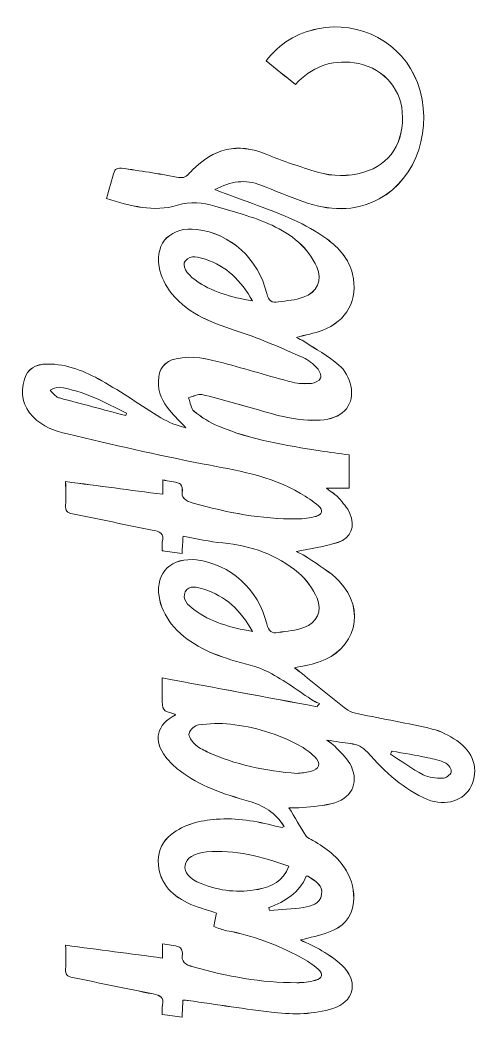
# Model space of a CAD drawing. Header units: centimetres. Extents: x -5.5 to 5.5, y -4.5 to 5.
# Drawn here: x 3.726 to 5.497, y -4.53 to -0.679 of the extents above; entities that cross this region are included whole.
import ezdxf

# ---------------------------------------------------------------- set-up
doc = ezdxf.new("R2010")
doc.units = ezdxf.units.CM
doc.header["$MEASUREMENT"] = 0
doc.layers.add('Layer 1', color=7, linetype='Continuous')

msp = doc.modelspace()

# ---------------------------------------------------------------- linework, layer by layer
at = {"layer": 'Layer 1', "lineweight": 13}
for points, knots in [([(4.3547, -4.46373), (4.35348, -4.48643), (4.35245, -4.50617), (4.35121, -4.52953), (4.35121, -4.52953), (4.32568, -4.52614), (4.30202, -4.52299), (4.27461, -4.51934), (4.27461, -4.51934), (4.27461, -4.50672), (4.27241, -4.49484), (4.27503, -4.48415), (4.27503, -4.48415), (4.28278, -4.45266), (4.26617, -4.44565), (4.23955, -4.44049), (4.23955, -4.44049), (4.13586, -4.42033), (4.0327, -4.3975), (3.92901, -4.37715), (3.92901, -4.37715), (3.90832, -4.3731), (3.90036, -4.3653), (3.90163, -4.34408), (3.90163, -4.34408), (3.9033, -4.31685), (3.90205, -4.28947), (3.90205, -4.25253), (3.90205, -4.25253), (4.02889, -4.26917), (4.15176, -4.28523), (4.27625, -4.30156), (4.27625, -4.30156), (4.27625, -4.28666), (4.27625, -4.26931), (4.27625, -4.24624), (4.27625, -4.24624), (4.29874, -4.25037), (4.32038, -4.25262), (4.34065, -4.25918), (4.34065, -4.25918), (4.34676, -4.26116), (4.35346, -4.2759), (4.35221, -4.28352), (4.35221, -4.28352), (4.34652, -4.31773), (4.3638, -4.32723), (4.39367, -4.33562), (4.39367, -4.33562), (4.52451, -4.37245), (4.6569, -4.39751), (4.79327, -4.3969), (4.79327, -4.3969), (4.81729, -4.39679), (4.84201, -4.39399), (4.86516, -4.38777), (4.86516, -4.38777), (4.89315, -4.38028), (4.89747, -4.36353), (4.87598, -4.34464), (4.87598, -4.34464), (4.85561, -4.3267), (4.83222, -4.31138), (4.80822, -4.29852), (4.80822, -4.29852), (4.71842, -4.25031), (4.62415, -4.21412), (4.52332, -4.19605), (4.52332, -4.19605), (4.50705, -4.19314), (4.49154, -4.18605), (4.47413, -4.18039), (4.47413, -4.18039), (4.47768, -4.16105), (4.48085, -4.14372), (4.48371, -4.12798), (4.48371, -4.12798), (4.44529, -4.11467), (4.40703, -4.10536), (4.37237, -4.08858), (4.37237, -4.08858), (4.30562, -4.05627), (4.25995, -4.00706), (4.25955, -3.92673), (4.25955, -3.92673), (4.25936, -3.88424), (4.27646, -3.8509), (4.30868, -3.82497), (4.30868, -3.82497), (4.35953, -3.7842), (4.42025, -3.77097), (4.48317, -3.76578), (4.48317, -3.76578), (4.56109, -3.75935), (4.637, -3.77279), (4.71211, -3.79208), (4.71211, -3.79208), (4.72029, -3.7942), (4.72849, -3.79613), (4.73677, -3.79769), (4.73677, -3.79769), (4.73841, -3.79801), (4.74045, -3.79626), (4.74558, -3.79407), (4.74558, -3.79407), (4.7128, -3.74115), (4.66425, -3.71163), (4.60726, -3.69551), (4.60726, -3.69551), (4.5122, -3.66865), (4.41919, -3.6377), (4.33985, -3.57645), (4.33985, -3.57645), (4.3208, -3.56174), (4.30276, -3.54457), (4.28818, -3.52549), (4.28818, -3.52549), (4.23839, -3.46024), (4.25299, -3.39976), (4.32591, -3.36319), (4.32591, -3.36319), (4.32514, -3.36189), (4.32464, -3.35978), (4.32361, -3.35949), (4.32361, -3.35949), (4.27461, -3.34597), (4.27458, -3.34597), (4.27458, -3.29337), (4.27458, -3.29337), (4.27458, -3.26932), (4.27458, -3.24527), (4.27458, -3.2199), (4.27458, -3.2199), (4.47614, -3.25744), (4.6741, -3.29433), (4.87206, -3.33116), (4.87206, -3.33116), (4.87497, -3.32722), (4.87793, -3.32322), (4.88084, -3.31925), (4.88084, -3.31925), (4.87346, -3.31576), (4.86555, -3.31309), (4.85872, -3.30867), (4.85872, -3.30867), (4.80117, -3.27139), (4.74622, -3.22914), (4.68563, -3.19781), (4.68563, -3.19781), (4.64054, -3.17447), (4.58818, -3.16511), (4.53908, -3.14955), (4.53908, -3.14955), (4.45126, -3.12172), (4.36763, -3.08483), (4.30945, -3.01059), (4.30945, -3.01059), (4.28635, -2.98109), (4.26751, -2.94259), (4.26222, -2.90595), (4.26222, -2.90595), (4.24854, -2.81128), (4.31183, -2.75313), (4.40742, -2.76456), (4.40742, -2.76456), (4.53733, -2.78009), (4.64568, -2.87733), (4.67785, -3.01163), (4.67785, -3.01163), (4.68462, -3.03983), (4.69656, -3.04907), (4.72243, -3.04465), (4.72243, -3.04465), (4.75553, -3.03899), (4.79016, -3.03692), (4.82115, -3.02536), (4.82115, -3.02536), (4.87153, -3.00655), (4.89346, -2.96167), (4.87195, -2.91236), (4.87195, -2.91236), (4.85607, -2.87603), (4.83091, -2.83981), (4.80072, -2.81452), (4.80072, -2.81452), (4.7169, -2.74427), (4.61763, -2.70847), (4.50806, -2.69884), (4.50806, -2.69884), (4.45782, -2.69439), (4.40826, -2.68201), (4.35497, -2.67265), (4.35497, -2.67265), (4.3537, -2.69443), (4.35248, -2.71496), (4.35111, -2.73898), (4.35111, -2.73898), (4.32531, -2.73549), (4.30171, -2.73229), (4.27459, -2.72861), (4.27459, -2.72861), (4.27459, -2.71676), (4.27242, -2.70586), (4.27499, -2.69622), (4.27499, -2.69622), (4.28436, -2.66114), (4.26451, -2.65457), (4.23602, -2.64907), (4.23602, -2.64907), (4.13334, -2.6292), (4.03121, -2.60647), (3.92857, -2.58644), (3.92857, -2.58644), (3.90735, -2.58231), (3.90047, -2.57377), (3.90164, -2.55297), (3.90164, -2.55297), (3.9032, -2.52577), (3.90204, -2.49839), (3.90204, -2.46185), (3.90204, -2.46185), (4.02915, -2.47855), (4.15199, -2.49468), (4.2764, -2.51101), (4.2764, -2.51101), (4.2764, -2.49569), (4.2764, -2.47833), (4.2764, -2.4555), (4.2764, -2.4555), (4.299, -2.45973), (4.32074, -2.46204), (4.34104, -2.46868), (4.34104, -2.46868), (4.34707, -2.47064), (4.35348, -2.48559), (4.35218, -2.49331), (4.35218, -2.49331), (4.34641, -2.52789), (4.36462, -2.53678), (4.39406, -2.54504), (4.39406, -2.54504), (4.52492, -2.58176), (4.65729, -2.60706), (4.79369, -2.60621), (4.79369, -2.60621), (4.81872, -2.60605), (4.84438, -2.60248), (4.86859, -2.59605), (4.86859, -2.59605), (4.89174, -2.58991), (4.89642, -2.57168), (4.87788, -2.55591), (4.87788, -2.55591), (4.85637, -2.53763), (4.83219, -2.52202), (4.80784, -2.50754), (4.80784, -2.50754), (4.69079, -2.43806), (4.55921, -2.41827), (4.42822, -2.39292), (4.42822, -2.39292), (4.25412, -2.35924), (4.08132, -2.31849), (3.9086, -2.27798), (3.9086, -2.27798), (3.86071, -2.26674), (3.81314, -2.2498), (3.77686, -2.21239), (3.77686, -2.21239), (3.73609, -2.17032), (3.72577, -2.12119), (3.74283, -2.06613), (3.74283, -2.06613), (3.75466, -2.02795), (3.78482, -2.008), (3.8312, -2.00784), (3.8312, -2.00784), (3.90769, -2.0076), (3.97677, -2.03612), (4.04112, -2.07245), (4.04112, -2.07245), (4.11917, -2.1165), (4.19265, -2.16865), (4.26927, -2.21533), (4.26927, -2.21533), (4.29882, -2.23337), (4.33163, -2.246), (4.36563, -2.25412), (4.36563, -2.25412), (4.34467, -2.2316), (4.32269, -2.20993), (4.30298, -2.18636), (4.30298, -2.18636), (4.27589, -2.154), (4.2584, -2.11752), (4.25961, -2.07359), (4.25961, -2.07359), (4.26093, -2.02692), (4.28223, -1.998), (4.32793, -1.98744), (4.32793, -1.98744), (4.38992, -1.97313), (4.44998, -1.988), (4.50925, -2.00374), (4.50925, -2.00374), (4.59902, -2.02763), (4.68792, -2.05486), (4.77775, -2.07841), (4.77775, -2.07841), (4.8008, -2.08444), (4.82622, -2.08457), (4.85014, -2.08259), (4.85014, -2.08259), (4.86287, -2.08153), (4.88123, -2.07264), (4.88517, -2.06261), (4.88517, -2.06261), (4.88909, -2.05269), (4.8816, -2.03351), (4.87287, -2.02438), (4.87287, -2.02438), (4.85707, -2.00784), (4.83847, -1.99144), (4.81781, -1.9825), (4.81781, -1.9825), (4.73769, -1.94781), (4.65782, -1.91141), (4.57498, -1.88458), (4.57498, -1.88458), (4.47621, -1.85257), (4.37914, -1.81912), (4.31132, -1.73631), (4.31132, -1.73631), (4.28761, -1.70736), (4.26835, -1.66895), (4.26242, -1.63238), (4.26242, -1.63238), (4.24694, -1.53655), (4.31092, -1.47649), (4.40773, -1.48823), (4.40773, -1.48823), (4.53772, -1.504), (4.64593, -1.60123), (4.6779, -1.73559), (4.6779, -1.73559), (4.68473, -1.76424), (4.69732, -1.77239), (4.72275, -1.76827), (4.72275, -1.76827), (4.75492, -1.76308), (4.7885, -1.76131), (4.81866, -1.75033), (4.81866, -1.75033), (4.87187, -1.73094), (4.89407, -1.68453), (4.87081, -1.63262), (4.87081, -1.63262), (4.85504, -1.59735), (4.82956, -1.56335), (4.80054, -1.53774), (4.80054, -1.53774), (4.73863, -1.48318), (4.66206, -1.45381), (4.58387, -1.42966), (4.58387, -1.42966), (4.54855, -1.41876), (4.51309, -1.40818), (4.47753, -1.39812), (4.47753, -1.39812), (4.42983, -1.38457), (4.38456, -1.37907), (4.33323, -1.39484), (4.33323, -1.39484), (4.24195, -1.42291), (4.15149, -1.39714), (4.05912, -1.36923), (4.05912, -1.36923), (4.06968, -1.33219), (4.07902, -1.29581), (4.09124, -1.26046), (4.09124, -1.26046), (4.09315, -1.25493), (4.10883, -1.25025), (4.11722, -1.25149), (4.11722, -1.25149), (4.18821, -1.26194), (4.25922, -1.27247), (4.32963, -1.28612), (4.32963, -1.28612), (4.34987, -1.29001), (4.36426, -1.28935), (4.3772, -1.27342), (4.3772, -1.27342), (4.38117, -1.2685), (4.3862, -1.26448), (4.39059, -1.2599), (4.39059, -1.2599), (4.4719, -1.17552), (4.56503, -1.15179), (4.67597, -1.19801), (4.67597, -1.19801), (4.74016, -1.22473), (4.80675, -1.24611), (4.8733, -1.26659), (4.8733, -1.26659), (4.93206, -1.28466), (4.99249, -1.28429), (5.05179, -1.26733), (5.05179, -1.26733), (5.15397, -1.23812), (5.2093, -1.1511), (5.20088, -1.035), (5.20088, -1.035), (5.19374, -0.93679), (5.11635, -0.85773), (5.01469, -0.84437), (5.01469, -0.84437), (4.92526, -0.83262), (4.85041, -0.86083), (4.78818, -0.92832), (4.78818, -0.92832), (4.75037, -0.898), (4.71365, -0.86847), (4.67523, -0.83765), (4.67523, -0.83765), (4.72711, -0.76933), (4.79374, -0.73015), (4.87396, -0.71335), (4.87396, -0.71335), (5.03692, -0.67927), (5.20273, -0.76899), (5.25882, -0.92086), (5.25882, -0.92086), (5.32248, -1.09329), (5.25834, -1.29101), (5.11195, -1.37012), (5.11195, -1.37012), (5.01577, -1.42208), (4.91634, -1.41568), (4.81705, -1.38052), (4.81705, -1.38052), (4.76236, -1.36113), (4.70886, -1.33832), (4.65483, -1.31702), (4.65483, -1.31702), (4.59585, -1.29376), (4.53971, -1.30159), (4.4778, -1.3343), (4.4778, -1.3343), (4.53672, -1.35615), (4.58948, -1.37597), (4.6424, -1.39531), (4.6424, -1.39531), (4.73585, -1.42941), (4.82822, -1.46598), (4.90944, -1.52504), (4.90944, -1.52504), (4.95664, -1.55936), (4.99434, -1.60174), (5.00866, -1.66032), (5.00866, -1.66032), (5.03242, -1.75758), (4.98715, -1.84272), (4.89145, -1.87813), (4.89145, -1.87813), (4.861, -1.8894), (4.82856, -1.89541), (4.79202, -1.90514), (4.79202, -1.90514), (4.8025, -1.91059), (4.81202, -1.91461), (4.82057, -1.92019), (4.82057, -1.92019), (4.86642, -1.95004), (4.91513, -1.9766), (4.95649, -2.01179), (4.95649, -2.01179), (4.97879, -2.03079), (4.99578, -2.06309), (5.00224, -2.09228), (5.00224, -2.09228), (5.01767, -2.16242), (4.97486, -2.21401), (4.8995, -2.2229), (4.8995, -2.2229), (4.8134, -2.23303), (4.73189, -2.2102), (4.65042, -2.18641), (4.65042, -2.18641), (4.57652, -2.16487), (4.50244, -2.14365), (4.42761, -2.12571), (4.42761, -2.12571), (4.41245, -2.12206), (4.39364, -2.13373), (4.37649, -2.13833), (4.37649, -2.13833), (4.3831, -2.15616), (4.38467, -2.18021), (4.39737, -2.19059), (4.39737, -2.19059), (4.42555, -2.21356), (4.45764, -2.23385), (4.49122, -2.24787), (4.49122, -2.24787), (4.617, -2.30042), (4.7508, -2.32198), (4.88447, -2.34299), (4.88447, -2.34299), (4.92085, -2.34871), (4.95736, -2.35347), (4.99549, -2.35894), (4.99549, -2.35894), (4.99549, -2.40196), (4.99549, -2.44371), (4.99549, -2.48787), (4.99549, -2.48787), (4.96903, -2.48787), (4.94294, -2.48787), (4.90852, -2.48787), (4.90852, -2.48787), (4.92815, -2.50314), (4.94347, -2.51195), (4.95458, -2.52449), (4.95458, -2.52449), (4.97112, -2.54314), (4.98908, -2.56256), (4.99858, -2.585), (4.99858, -2.585), (5.01964, -2.63466), (5.00353, -2.67943), (4.95307, -2.69642), (4.95307, -2.69642), (4.90074, -2.71401), (4.84475, -2.72066), (4.79239, -2.73166), (4.79239, -2.73166), (4.80342, -2.73767), (4.82107, -2.74521), (4.83639, -2.756), (4.83639, -2.756), (4.87767, -2.78513), (4.92339, -2.81045), (4.95757, -2.84651), (4.95757, -2.84651), (5.06248, -2.95724), (5.02136, -3.11186), (4.8769, -3.15959), (4.8769, -3.15959), (4.84539, -3.17001), (4.81197, -3.17462), (4.7852, -3.1806), (4.7852, -3.1806), (4.85198, -3.23442), (4.92046, -3.29043), (4.99017, -3.34485), (4.99017, -3.34485), (5.00097, -3.35326), (5.01713, -3.35588), (5.03129, -3.35879), (5.03129, -3.35879), (5.12643, -3.37826), (5.22219, -3.39501), (5.31662, -3.41734), (5.31662, -3.41734), (5.34967, -3.42515), (5.38171, -3.443), (5.41055, -3.46187), (5.41055, -3.46187), (5.47582, -3.50452), (5.4968, -3.57561), (5.46667, -3.63827), (5.46667, -3.63827), (5.44058, -3.69248), (5.36891, -3.71807), (5.29771, -3.68936), (5.29771, -3.68936), (5.25358, -3.67158), (5.21228, -3.6434), (5.17478, -3.61353), (5.17478, -3.61353), (5.13528, -3.5821), (5.10027, -3.54455), (5.06627, -3.50693), (5.06627, -3.50693), (5.04775, -3.48642), (5.02709, -3.4769), (5.00102, -3.47367), (5.00102, -3.47367), (4.97319, -3.4702), (4.94554, -3.46539), (4.90939, -3.45983), (4.90939, -3.45983), (4.92421, -3.47137), (4.93326, -3.47668), (4.94016, -3.48407), (4.94016, -3.48407), (4.96016, -3.50558), (4.98366, -3.52542), (4.99792, -3.55043), (4.99792, -3.55043), (5.03539, -3.6161), (5.01186, -3.67941), (4.93987, -3.70196), (4.93987, -3.70196), (4.90026, -3.71437), (4.85711, -3.71585), (4.81538, -3.72082), (4.81538, -3.72082), (4.79786, -3.72288), (4.77987, -3.72116), (4.76347, -3.72116), (4.76347, -3.72116), (4.78564, -3.75825), (4.80678, -3.79522), (4.82983, -3.83091), (4.82983, -3.83091), (4.83499, -3.83893), (4.8466, -3.84313), (4.85576, -3.84813), (4.85576, -3.84813), (4.90751, -3.87647), (4.95334, -3.91123), (4.98424, -3.96296), (4.98424, -3.96296), (5.00731, -4.00148), (5.01665, -4.04329), (5.01266, -4.08761), (5.01266, -4.08761), (5.00726, -4.1477), (4.96869, -4.18249), (4.91633, -4.20233), (4.91633, -4.20233), (4.88223, -4.21527), (4.84571, -4.22183), (4.80753, -4.23196), (4.80753, -4.23196), (4.8365, -4.24614), (4.86521, -4.25725), (4.89066, -4.27345), (4.89066, -4.27345), (4.92159, -4.29308), (4.95448, -4.31293), (4.97816, -4.33999), (4.97816, -4.33999), (5.03179, -4.40132), (5.01068, -4.47114), (4.93339, -4.49625), (4.93339, -4.49625), (4.85952, -4.52022), (4.78268, -4.51998), (4.70699, -4.51162), (4.70699, -4.51162), (4.59579, -4.49932), (4.48522, -4.48122), (4.37438, -4.46564), (4.37438, -4.46564), (4.36922, -4.46484), (4.36396, -4.46458), (4.3547, -4.46373)], [0, 0, 0, 0, 0.0060241, 0.0060241, 0.0060241, 0.0060241, 0.0120482, 0.0120482, 0.0120482, 0.0120482, 0.0180723, 0.0180723, 0.0180723, 0.0180723, 0.0240964, 0.0240964, 0.0240964, 0.0240964, 0.0301205, 0.0301205, 0.0301205, 0.0301205, 0.0361446, 0.0361446, 0.0361446, 0.0361446, 0.0421687, 0.0421687, 0.0421687, 0.0421687, 0.0481928, 0.0481928, 0.0481928, 0.0481928, 0.0542169, 0.0542169, 0.0542169, 0.0542169, 0.060241, 0.060241, 0.060241, 0.060241, 0.0662651, 0.0662651, 0.0662651, 0.0662651, 0.0722892, 0.0722892, 0.0722892, 0.0722892, 0.0783133, 0.0783133, 0.0783133, 0.0783133, 0.0843373, 0.0843373, 0.0843373, 0.0843373, 0.0903614, 0.0903614, 0.0903614, 0.0903614, 0.0963855, 0.0963855, 0.0963855, 0.0963855, 0.1024096, 0.1024096, 0.1024096, 0.1024096, 0.1084337, 0.1084337, 0.1084337, 0.1084337, 0.1144578, 0.1144578, 0.1144578, 0.1144578, 0.1204819, 0.1204819, 0.1204819, 0.1204819, 0.126506, 0.126506, 0.126506, 0.126506, 0.1325301, 0.1325301, 0.1325301, 0.1325301, 0.1385542, 0.1385542, 0.1385542, 0.1385542, 0.1445783, 0.1445783, 0.1445783, 0.1445783, 0.1506024, 0.1506024, 0.1506024, 0.1506024, 0.1566265, 0.1566265, 0.1566265, 0.1566265, 0.1626506, 0.1626506, 0.1626506, 0.1626506, 0.1686747, 0.1686747, 0.1686747, 0.1686747, 0.1746988, 0.1746988, 0.1746988, 0.1746988, 0.1807229, 0.1807229, 0.1807229, 0.1807229, 0.186747, 0.186747, 0.186747, 0.186747, 0.1927711, 0.1927711, 0.1927711, 0.1927711, 0.1987952, 0.1987952, 0.1987952, 0.1987952, 0.2048193, 0.2048193, 0.2048193, 0.2048193, 0.2108434, 0.2108434, 0.2108434, 0.2108434, 0.2168675, 0.2168675, 0.2168675, 0.2168675, 0.2228916, 0.2228916, 0.2228916, 0.2228916, 0.2289157, 0.2289157, 0.2289157, 0.2289157, 0.2349398, 0.2349398, 0.2349398, 0.2349398, 0.2409639, 0.2409639, 0.2409639, 0.2409639, 0.246988, 0.246988, 0.246988, 0.246988, 0.253012, 0.253012, 0.253012, 0.253012, 0.2590361, 0.2590361, 0.2590361, 0.2590361, 0.2650602, 0.2650602, 0.2650602, 0.2650602, 0.2710843, 0.2710843, 0.2710843, 0.2710843, 0.2771084, 0.2771084, 0.2771084, 0.2771084, 0.2831325, 0.2831325, 0.2831325, 0.2831325, 0.2891566, 0.2891566, 0.2891566, 0.2891566, 0.2951807, 0.2951807, 0.2951807, 0.2951807, 0.3012048, 0.3012048, 0.3012048, 0.3012048, 0.3072289, 0.3072289, 0.3072289, 0.3072289, 0.313253, 0.313253, 0.313253, 0.313253, 0.3192771, 0.3192771, 0.3192771, 0.3192771, 0.3253012, 0.3253012, 0.3253012, 0.3253012, 0.3313253, 0.3313253, 0.3313253, 0.3313253, 0.3373494, 0.3373494, 0.3373494, 0.3373494, 0.3433735, 0.3433735, 0.3433735, 0.3433735, 0.3493976, 0.3493976, 0.3493976, 0.3493976, 0.3554217, 0.3554217, 0.3554217, 0.3554217, 0.3614458, 0.3614458, 0.3614458, 0.3614458, 0.3674699, 0.3674699, 0.3674699, 0.3674699, 0.373494, 0.373494, 0.373494, 0.373494, 0.3795181, 0.3795181, 0.3795181, 0.3795181, 0.3855422, 0.3855422, 0.3855422, 0.3855422, 0.3915663, 0.3915663, 0.3915663, 0.3915663, 0.3975904, 0.3975904, 0.3975904, 0.3975904, 0.4036145, 0.4036145, 0.4036145, 0.4036145, 0.4096386, 0.4096386, 0.4096386, 0.4096386, 0.4156627, 0.4156627, 0.4156627, 0.4156627, 0.4216867, 0.4216867, 0.4216867, 0.4216867, 0.4277108, 0.4277108, 0.4277108, 0.4277108, 0.4337349, 0.4337349, 0.4337349, 0.4337349, 0.439759, 0.439759, 0.439759, 0.439759, 0.4457831, 0.4457831, 0.4457831, 0.4457831, 0.4518072, 0.4518072, 0.4518072, 0.4518072, 0.4578313, 0.4578313, 0.4578313, 0.4578313, 0.4638554, 0.4638554, 0.4638554, 0.4638554, 0.4698795, 0.4698795, 0.4698795, 0.4698795, 0.4759036, 0.4759036, 0.4759036, 0.4759036, 0.4819277, 0.4819277, 0.4819277, 0.4819277, 0.4879518, 0.4879518, 0.4879518, 0.4879518, 0.4939759, 0.4939759, 0.4939759, 0.4939759, 0.5, 0.5, 0.5, 0.5, 0.5060241, 0.5060241, 0.5060241, 0.5060241, 0.5120482, 0.5120482, 0.5120482, 0.5120482, 0.5180723, 0.5180723, 0.5180723, 0.5180723, 0.5240964, 0.5240964, 0.5240964, 0.5240964, 0.5301205, 0.5301205, 0.5301205, 0.5301205, 0.5361446, 0.5361446, 0.5361446, 0.5361446, 0.5421687, 0.5421687, 0.5421687, 0.5421687, 0.5481928, 0.5481928, 0.5481928, 0.5481928, 0.5542169, 0.5542169, 0.5542169, 0.5542169, 0.560241, 0.560241, 0.560241, 0.560241, 0.5662651, 0.5662651, 0.5662651, 0.5662651, 0.5722892, 0.5722892, 0.5722892, 0.5722892, 0.5783133, 0.5783133, 0.5783133, 0.5783133, 0.5843373, 0.5843373, 0.5843373, 0.5843373, 0.5903614, 0.5903614, 0.5903614, 0.5903614, 0.5963855, 0.5963855, 0.5963855, 0.5963855, 0.6024096, 0.6024096, 0.6024096, 0.6024096, 0.6084337, 0.6084337, 0.6084337, 0.6084337, 0.6144578, 0.6144578, 0.6144578, 0.6144578, 0.6204819, 0.6204819, 0.6204819, 0.6204819, 0.626506, 0.626506, 0.626506, 0.626506, 0.6325301, 0.6325301, 0.6325301, 0.6325301, 0.6385542, 0.6385542, 0.6385542, 0.6385542, 0.6445783, 0.6445783, 0.6445783, 0.6445783, 0.6506024, 0.6506024, 0.6506024, 0.6506024, 0.6566265, 0.6566265, 0.6566265, 0.6566265, 0.6626506, 0.6626506, 0.6626506, 0.6626506, 0.6686747, 0.6686747, 0.6686747, 0.6686747, 0.6746988, 0.6746988, 0.6746988, 0.6746988, 0.6807229, 0.6807229, 0.6807229, 0.6807229, 0.686747, 0.686747, 0.686747, 0.686747, 0.6927711, 0.6927711, 0.6927711, 0.6927711, 0.6987952, 0.6987952, 0.6987952, 0.6987952, 0.7048193, 0.7048193, 0.7048193, 0.7048193, 0.7108434, 0.7108434, 0.7108434, 0.7108434, 0.7168675, 0.7168675, 0.7168675, 0.7168675, 0.7228916, 0.7228916, 0.7228916, 0.7228916, 0.7289157, 0.7289157, 0.7289157, 0.7289157, 0.7349398, 0.7349398, 0.7349398, 0.7349398, 0.7409639, 0.7409639, 0.7409639, 0.7409639, 0.746988, 0.746988, 0.746988, 0.746988, 0.753012, 0.753012, 0.753012, 0.753012, 0.7590361, 0.7590361, 0.7590361, 0.7590361, 0.7650602, 0.7650602, 0.7650602, 0.7650602, 0.7710843, 0.7710843, 0.7710843, 0.7710843, 0.7771084, 0.7771084, 0.7771084, 0.7771084, 0.7831325, 0.7831325, 0.7831325, 0.7831325, 0.7891566, 0.7891566, 0.7891566, 0.7891566, 0.7951807, 0.7951807, 0.7951807, 0.7951807, 0.8012048, 0.8012048, 0.8012048, 0.8012048, 0.8072289, 0.8072289, 0.8072289, 0.8072289, 0.813253, 0.813253, 0.813253, 0.813253, 0.8192771, 0.8192771, 0.8192771, 0.8192771, 0.8253012, 0.8253012, 0.8253012, 0.8253012, 0.8313253, 0.8313253, 0.8313253, 0.8313253, 0.8373494, 0.8373494, 0.8373494, 0.8373494, 0.8433735, 0.8433735, 0.8433735, 0.8433735, 0.8493976, 0.8493976, 0.8493976, 0.8493976, 0.8554217, 0.8554217, 0.8554217, 0.8554217, 0.8614458, 0.8614458, 0.8614458, 0.8614458, 0.8674699, 0.8674699, 0.8674699, 0.8674699, 0.873494, 0.873494, 0.873494, 0.873494, 0.8795181, 0.8795181, 0.8795181, 0.8795181, 0.8855422, 0.8855422, 0.8855422, 0.8855422, 0.8915663, 0.8915663, 0.8915663, 0.8915663, 0.8975904, 0.8975904, 0.8975904, 0.8975904, 0.9036145, 0.9036145, 0.9036145, 0.9036145, 0.9096386, 0.9096386, 0.9096386, 0.9096386, 0.9156627, 0.9156627, 0.9156627, 0.9156627, 0.9216867, 0.9216867, 0.9216867, 0.9216867, 0.9277108, 0.9277108, 0.9277108, 0.9277108, 0.9337349, 0.9337349, 0.9337349, 0.9337349, 0.939759, 0.939759, 0.939759, 0.939759, 0.9457831, 0.9457831, 0.9457831, 0.9457831, 0.9518072, 0.9518072, 0.9518072, 0.9518072, 0.9578313, 0.9578313, 0.9578313, 0.9578313, 0.9638554, 0.9638554, 0.9638554, 0.9638554, 0.9698795, 0.9698795, 0.9698795, 0.9698795, 0.9759036, 0.9759036, 0.9759036, 0.9759036, 0.9819277, 0.9819277, 0.9819277, 0.9819277, 0.9879518, 0.9879518, 0.9879518, 0.9879518, 1, 1, 1, 1]), ([(4.3547, -4.46373), (4.36396, -4.46458), (4.36923, -4.46484), (4.37441, -4.46558), (4.37441, -4.46558), (4.48524, -4.48116), (4.59581, -4.49926), (4.70702, -4.51156), (4.70702, -4.51156), (4.78269, -4.51992), (4.85955, -4.52016), (4.93342, -4.49619), (4.93342, -4.49619), (5.0107, -4.47108), (5.03185, -4.40126), (4.97819, -4.33993), (4.97819, -4.33993), (4.95451, -4.31289), (4.92162, -4.29305), (4.89069, -4.27339), (4.89069, -4.27339), (4.86524, -4.2572), (4.83653, -4.24608), (4.80756, -4.2319), (4.80756, -4.2319), (4.84574, -4.22177), (4.88225, -4.2152), (4.91636, -4.20227), (4.91636, -4.20227), (4.96872, -4.18243), (5.0073, -4.14763), (5.01269, -4.08755), (5.01269, -4.08755), (5.01666, -4.04323), (5.00735, -4.00143), (4.98427, -3.9629), (4.98427, -3.9629), (4.95337, -3.91117), (4.90754, -3.87641), (4.85579, -3.84807), (4.85579, -3.84807), (4.84661, -3.84307), (4.83502, -3.83884), (4.82986, -3.83085), (4.82986, -3.83085), (4.80681, -3.79513), (4.78567, -3.7582), (4.7635, -3.7211), (4.7635, -3.7211), (4.7799, -3.7211), (4.7979, -3.72282), (4.81541, -3.72076), (4.81541, -3.72076), (4.85713, -3.71579), (4.90029, -3.7143), (4.9399, -3.7019), (4.9399, -3.7019), (5.01192, -3.67936), (5.03541, -3.61607), (4.99795, -3.55037), (4.99795, -3.55037), (4.98369, -3.52539), (4.96019, -3.50552), (4.94019, -3.48401), (4.94019, -3.48401), (4.93328, -3.47663), (4.92421, -3.47131), (4.90942, -3.45977), (4.90942, -3.45977), (4.94556, -3.46533), (4.97321, -3.47017), (5.00105, -3.47361), (5.00105, -3.47361), (5.02709, -3.47684), (5.04778, -3.48634), (5.0663, -3.50687), (5.0663, -3.50687), (5.10027, -3.54449), (5.13528, -3.58206), (5.17481, -3.61347), (5.17481, -3.61347), (5.21233, -3.64334), (5.25363, -3.67152), (5.29774, -3.6893), (5.29774, -3.6893), (5.36891, -3.71801), (5.44059, -3.69242), (5.4667, -3.63821), (5.4667, -3.63821), (5.49684, -3.57556), (5.47585, -3.50446), (5.41058, -3.46181), (5.41058, -3.46181), (5.38174, -3.44295), (5.3497, -3.42509), (5.31665, -3.41728), (5.31665, -3.41728), (5.22222, -3.39495), (5.12647, -3.3782), (5.03132, -3.35873), (5.03132, -3.35873), (5.01716, -3.35582), (5.001, -3.3532), (4.9902, -3.34479), (4.9902, -3.34479), (4.92048, -3.29037), (4.85201, -3.23435), (4.78523, -3.18054), (4.78523, -3.18054), (4.81201, -3.17456), (4.8454, -3.16996), (4.87693, -3.15953), (4.87693, -3.15953), (5.02139, -3.1118), (5.06251, -2.95718), (4.9576, -2.84645), (4.9576, -2.84645), (4.92342, -2.81039), (4.87767, -2.78507), (4.83642, -2.75594), (4.83642, -2.75594), (4.8211, -2.74514), (4.80345, -2.7376), (4.79242, -2.7316), (4.79242, -2.7316), (4.84478, -2.72059), (4.90079, -2.71395), (4.9531, -2.69636), (4.9531, -2.69636), (5.00353, -2.67937), (5.01967, -2.63461), (4.99861, -2.58494), (4.99861, -2.58494), (4.98911, -2.5625), (4.97115, -2.54308), (4.95461, -2.52443), (4.95461, -2.52443), (4.9435, -2.51189), (4.92818, -2.50308), (4.90855, -2.48781), (4.90855, -2.48781), (4.94297, -2.48781), (4.96906, -2.48781), (4.99552, -2.48781), (4.99552, -2.48781), (4.99552, -2.44365), (4.99552, -2.4019), (4.99552, -2.35888), (4.99552, -2.35888), (4.95739, -2.35343), (4.92088, -2.34864), (4.8845, -2.34293), (4.8845, -2.34293), (4.75081, -2.32192), (4.61703, -2.30038), (4.49125, -2.24781), (4.49125, -2.24781), (4.45767, -2.23379), (4.42561, -2.21349), (4.3974, -2.19053), (4.3974, -2.19053), (4.3847, -2.18016), (4.38314, -2.15611), (4.37652, -2.13827), (4.37652, -2.13827), (4.39364, -2.13367), (4.41245, -2.12202), (4.42764, -2.12565), (4.42764, -2.12565), (4.50246, -2.14359), (4.57655, -2.16478), (4.65045, -2.18635), (4.65045, -2.18635), (4.73192, -2.21011), (4.81343, -2.23297), (4.89953, -2.22284), (4.89953, -2.22284), (4.97488, -2.21395), (5.01769, -2.16238), (5.00227, -2.09222), (5.00227, -2.09222), (4.99584, -2.06304), (4.97883, -2.03073), (4.95652, -2.01173), (4.95652, -2.01173), (4.91517, -1.97654), (4.86648, -1.94998), (4.8206, -1.92013), (4.8206, -1.92013), (4.81205, -1.91455), (4.8025, -1.91053), (4.79205, -1.90508), (4.79205, -1.90508), (4.82859, -1.89534), (4.861, -1.88931), (4.89148, -1.87807), (4.89148, -1.87807), (4.98718, -1.84264), (5.03245, -1.7575), (5.00869, -1.66026), (5.00869, -1.66026), (4.99438, -1.60168), (4.95667, -1.55929), (4.90947, -1.52498), (4.90947, -1.52498), (4.82827, -1.46592), (4.73588, -1.42936), (4.64243, -1.39525), (4.64243, -1.39525), (4.58951, -1.37594), (4.53676, -1.35612), (4.47783, -1.33424), (4.47783, -1.33424), (4.53977, -1.30154), (4.59591, -1.29371), (4.65486, -1.31696), (4.65486, -1.31696), (4.70889, -1.33829), (4.76236, -1.36107), (4.81708, -1.38046), (4.81708, -1.38046), (4.91638, -1.41562), (5.01581, -1.42203), (5.11198, -1.37006), (5.11198, -1.37006), (5.25837, -1.29095), (5.32251, -1.0932), (5.25885, -0.9208), (5.25885, -0.9208), (5.20276, -0.76893), (5.03694, -0.67921), (4.87399, -0.71329), (4.87399, -0.71329), (4.79379, -0.73009), (4.72715, -0.76928), (4.67526, -0.83759), (4.67526, -0.83759), (4.71365, -0.86841), (4.7504, -0.89792), (4.78821, -0.92826), (4.78821, -0.92826), (4.85044, -0.86076), (4.92529, -0.83256), (5.01472, -0.84431), (5.01472, -0.84431), (5.11637, -0.85767), (5.19379, -0.93673), (5.20091, -1.03494), (5.20091, -1.03494), (5.20932, -1.15107), (5.15403, -1.23809), (5.05182, -1.26727), (5.05182, -1.26727), (4.99253, -1.28423), (4.9321, -1.28457), (4.87333, -1.26653), (4.87333, -1.26653), (4.80679, -1.24608), (4.74019, -1.22467), (4.676, -1.19795), (4.676, -1.19795), (4.56506, -1.15173), (4.47193, -1.17543), (4.39062, -1.25984), (4.39062, -1.25984), (4.38623, -1.26442), (4.38123, -1.26844), (4.37723, -1.27336), (4.37723, -1.27336), (4.36429, -1.28931), (4.3499, -1.28998), (4.32966, -1.28606), (4.32966, -1.28606), (4.25925, -1.27241), (4.18821, -1.26188), (4.11725, -1.25143), (4.11725, -1.25143), (4.10886, -1.25019), (4.09317, -1.25487), (4.09127, -1.2604), (4.09127, -1.2604), (4.07905, -1.29575), (4.06973, -1.33213), (4.05915, -1.36917), (4.05915, -1.36917), (4.15152, -1.39708), (4.24198, -1.42283), (4.33326, -1.39478), (4.33326, -1.39478), (4.38459, -1.37901), (4.42986, -1.38451), (4.47756, -1.39806), (4.47756, -1.39806), (4.51312, -1.40814), (4.54857, -1.4187), (4.5839, -1.4296), (4.5839, -1.4296), (4.66208, -1.45376), (4.73868, -1.48313), (4.80057, -1.53768), (4.80057, -1.53768), (4.82962, -1.56329), (4.8551, -1.59729), (4.87084, -1.63256), (4.87084, -1.63256), (4.8941, -1.68447), (4.8719, -1.73088), (4.81869, -1.75027), (4.81869, -1.75027), (4.78853, -1.76125), (4.75495, -1.763), (4.72278, -1.76821), (4.72278, -1.76821), (4.69735, -1.77231), (4.68473, -1.76419), (4.67793, -1.73553), (4.67793, -1.73553), (4.64597, -1.60117), (4.53775, -1.50394), (4.40776, -1.48817), (4.40776, -1.48817), (4.31095, -1.47645), (4.24697, -1.53648), (4.26245, -1.63232), (4.26245, -1.63232), (4.26838, -1.66889), (4.28761, -1.7073), (4.31135, -1.73625), (4.31135, -1.73625), (4.37916, -1.81906), (4.47621, -1.85251), (4.57501, -1.88452), (4.57501, -1.88452), (4.65785, -1.91138), (4.7377, -1.94778), (4.81784, -1.98244), (4.81784, -1.98244), (4.8385, -1.99138), (4.8571, -2.00779), (4.8729, -2.02432), (4.8729, -2.02432), (4.88163, -2.03347), (4.88912, -2.05263), (4.8852, -2.06255), (4.8852, -2.06255), (4.88126, -2.07258), (4.8629, -2.08147), (4.85017, -2.08253), (4.85017, -2.08253), (4.82625, -2.08451), (4.80083, -2.08436), (4.77778, -2.07835), (4.77778, -2.07835), (4.68793, -2.05478), (4.59903, -2.02758), (4.50928, -2.00368), (4.50928, -2.00368), (4.45004, -1.98791), (4.38995, -1.97307), (4.32796, -1.98738), (4.32796, -1.98738), (4.28227, -1.99791), (4.26097, -2.02686), (4.25964, -2.07353), (4.25964, -2.07353), (4.25842, -2.11745), (4.27589, -2.15394), (4.30301, -2.1863), (4.30301, -2.1863), (4.32272, -2.20987), (4.34471, -2.23154), (4.36566, -2.25406), (4.36566, -2.25406), (4.33169, -2.24594), (4.29888, -2.23332), (4.2693, -2.21527), (4.2693, -2.21527), (4.19268, -2.16857), (4.1192, -2.11645), (4.04115, -2.07239), (4.04115, -2.07239), (3.9768, -2.03606), (3.90772, -2.00754), (3.83123, -2.00778), (3.83123, -2.00778), (3.78485, -2.00794), (3.75469, -2.02789), (3.74286, -2.06607), (3.74286, -2.06607), (3.72579, -2.12113), (3.73611, -2.17026), (3.77689, -2.21233), (3.77689, -2.21233), (3.81316, -2.24974), (3.86076, -2.2667), (3.90863, -2.27792), (3.90863, -2.27792), (4.08132, -2.31843), (4.25415, -2.35915), (4.42825, -2.39286), (4.42825, -2.39286), (4.55922, -2.41821), (4.69082, -2.438), (4.80787, -2.50748), (4.80787, -2.50748), (4.83224, -2.52195), (4.85639, -2.53756), (4.87791, -2.55585), (4.87791, -2.55585), (4.89646, -2.57162), (4.89177, -2.58982), (4.86862, -2.59599), (4.86862, -2.59599), (4.84441, -2.60242), (4.81875, -2.60599), (4.79372, -2.60615), (4.79372, -2.60615), (4.65735, -2.607), (4.52498, -2.5817), (4.39409, -2.54498), (4.39409, -2.54498), (4.36464, -2.5367), (4.34644, -2.52783), (4.35221, -2.49325), (4.35221, -2.49325), (4.35351, -2.48552), (4.3471, -2.4706), (4.34107, -2.46862), (4.34107, -2.46862), (4.32075, -2.46198), (4.29903, -2.45968), (4.27643, -2.45544), (4.27643, -2.45544), (4.27643, -2.47825), (4.27643, -2.49563), (4.27643, -2.51095), (4.27643, -2.51095), (4.15202, -2.49463), (4.02915, -2.47846), (3.90207, -2.46179), (3.90207, -2.46179), (3.90207, -2.49836), (3.90323, -2.52571), (3.90167, -2.55291), (3.90167, -2.55291), (3.90051, -2.57368), (3.90739, -2.58223), (3.9286, -2.58638), (3.9286, -2.58638), (4.03123, -2.60641), (4.13336, -2.62914), (4.23605, -2.64901), (4.23605, -2.64901), (4.26452, -2.65451), (4.28436, -2.66108), (4.27502, -2.69616), (4.27502, -2.69616), (4.27245, -2.70576), (4.27462, -2.71667), (4.27462, -2.72855), (4.27462, -2.72855), (4.30171, -2.73223), (4.32534, -2.73543), (4.35114, -2.73892), (4.35114, -2.73892), (4.35254, -2.7149), (4.35376, -2.69436), (4.355, -2.67259), (4.355, -2.67259), (4.40829, -2.68196), (4.45784, -2.69434), (4.50809, -2.69878), (4.50809, -2.69878), (4.61765, -2.70841), (4.71693, -2.74421), (4.80075, -2.81446), (4.80075, -2.81446), (4.83097, -2.83975), (4.85613, -2.87598), (4.87198, -2.9123), (4.87198, -2.9123), (4.89349, -2.96162), (4.87156, -3.00652), (4.82118, -3.0253), (4.82118, -3.0253), (4.79017, -3.03689), (4.75556, -3.03895), (4.72246, -3.04459), (4.72246, -3.04459), (4.69658, -3.04901), (4.68465, -3.03977), (4.67788, -3.01157), (4.67788, -3.01157), (4.64571, -2.87727), (4.53736, -2.78003), (4.40745, -2.7645), (4.40745, -2.7645), (4.31186, -2.75304), (4.24857, -2.81123), (4.26225, -2.90589), (4.26225, -2.90589), (4.26754, -2.94253), (4.28638, -2.98103), (4.30948, -3.01053), (4.30948, -3.01053), (4.36764, -3.08477), (4.45127, -3.12166), (4.53911, -3.14949), (4.53911, -3.14949), (4.58822, -3.16505), (4.64058, -3.17441), (4.68566, -3.19775), (4.68566, -3.19775), (4.74625, -3.2291), (4.8012, -3.27133), (4.85875, -3.30861), (4.85875, -3.30861), (4.86558, -3.31303), (4.87349, -3.31573), (4.88087, -3.31919), (4.88087, -3.31919), (4.87796, -3.32316), (4.875, -3.32715), (4.87209, -3.3311), (4.87209, -3.3311), (4.67413, -3.29424), (4.47617, -3.25739), (4.27461, -3.21984), (4.27461, -3.21984), (4.27461, -3.24521), (4.27461, -3.26926), (4.27461, -3.29331), (4.27461, -3.29331), (4.27461, -3.34591), (4.27464, -3.34591), (4.32364, -3.35943), (4.32364, -3.35943), (4.32467, -3.35972), (4.32517, -3.36184), (4.32594, -3.36313), (4.32594, -3.36313), (4.25302, -3.3997), (4.23842, -3.46018), (4.28821, -3.52543), (4.28821, -3.52543), (4.30279, -3.54451), (4.32083, -3.56168), (4.33988, -3.57639), (4.33988, -3.57639), (4.41923, -3.63764), (4.51226, -3.6686), (4.60729, -3.69545), (4.60729, -3.69545), (4.66425, -3.71154), (4.71281, -3.74109), (4.74561, -3.79401), (4.74561, -3.79401), (4.74048, -3.79621), (4.73844, -3.79793), (4.7368, -3.79763), (4.7368, -3.79763), (4.72852, -3.79607), (4.72032, -3.79414), (4.71214, -3.79202), (4.71214, -3.79202), (4.63702, -3.77273), (4.56112, -3.75929), (4.4832, -3.76572), (4.4832, -3.76572), (4.42028, -3.77091), (4.35956, -3.78414), (4.30871, -3.82491), (4.30871, -3.82491), (4.27646, -3.85081), (4.25939, -3.88415), (4.25958, -3.92667), (4.25958, -3.92667), (4.25998, -4.007), (4.30562, -4.05621), (4.3724, -4.08852), (4.3724, -4.08852), (4.40706, -4.10529), (4.44532, -4.11461), (4.48374, -4.12792), (4.48374, -4.12792), (4.48088, -4.14369), (4.47768, -4.16099), (4.47416, -4.18033), (4.47416, -4.18033), (4.49157, -4.18599), (4.50707, -4.19306), (4.52335, -4.19599), (4.52335, -4.19599), (4.62418, -4.21406), (4.71845, -4.25026), (4.80825, -4.29846), (4.80825, -4.29846), (4.83222, -4.31132), (4.85564, -4.32664), (4.87601, -4.34458), (4.87601, -4.34458), (4.89749, -4.36347), (4.89316, -4.38022), (4.86519, -4.38771), (4.86519, -4.38771), (4.84204, -4.3939), (4.81733, -4.39673), (4.7933, -4.39684), (4.7933, -4.39684), (4.65696, -4.39742), (4.52456, -4.37237), (4.3937, -4.33556), (4.3937, -4.33556), (4.36383, -4.3272), (4.34655, -4.31767), (4.35224, -4.28346), (4.35224, -4.28346), (4.35351, -4.27584), (4.34682, -4.2611), (4.34068, -4.25912), (4.34068, -4.25912), (4.32041, -4.25256), (4.29877, -4.25031), (4.27628, -4.24618), (4.27628, -4.24618), (4.27628, -4.26925), (4.27628, -4.28661), (4.27628, -4.3015), (4.27628, -4.3015), (4.15179, -4.2852), (4.02892, -4.26911), (3.90208, -4.25247), (3.90208, -4.25247), (3.90208, -4.28941), (3.90332, -4.31679), (3.90166, -4.34402), (3.90166, -4.34402), (3.90039, -4.36524), (3.90835, -4.37304), (3.92904, -4.37709), (3.92904, -4.37709), (4.03273, -4.39744), (4.13589, -4.42027), (4.23958, -4.44043), (4.23958, -4.44043), (4.2662, -4.44559), (4.28281, -4.4526), (4.27506, -4.48409), (4.27506, -4.48409), (4.27244, -4.49478), (4.27464, -4.50669), (4.27464, -4.51928), (4.27464, -4.51928), (4.30202, -4.52293), (4.3257, -4.52608), (4.35124, -4.52947), (4.35124, -4.52947), (4.35245, -4.50617), (4.35348, -4.48646), (4.3547, -4.46373)], [0, 0, 0, 0, 0.0060241, 0.0060241, 0.0060241, 0.0060241, 0.0120482, 0.0120482, 0.0120482, 0.0120482, 0.0180723, 0.0180723, 0.0180723, 0.0180723, 0.0240964, 0.0240964, 0.0240964, 0.0240964, 0.0301205, 0.0301205, 0.0301205, 0.0301205, 0.0361446, 0.0361446, 0.0361446, 0.0361446, 0.0421687, 0.0421687, 0.0421687, 0.0421687, 0.0481928, 0.0481928, 0.0481928, 0.0481928, 0.0542169, 0.0542169, 0.0542169, 0.0542169, 0.060241, 0.060241, 0.060241, 0.060241, 0.0662651, 0.0662651, 0.0662651, 0.0662651, 0.0722892, 0.0722892, 0.0722892, 0.0722892, 0.0783133, 0.0783133, 0.0783133, 0.0783133, 0.0843373, 0.0843373, 0.0843373, 0.0843373, 0.0903614, 0.0903614, 0.0903614, 0.0903614, 0.0963855, 0.0963855, 0.0963855, 0.0963855, 0.1024096, 0.1024096, 0.1024096, 0.1024096, 0.1084337, 0.1084337, 0.1084337, 0.1084337, 0.1144578, 0.1144578, 0.1144578, 0.1144578, 0.1204819, 0.1204819, 0.1204819, 0.1204819, 0.126506, 0.126506, 0.126506, 0.126506, 0.1325301, 0.1325301, 0.1325301, 0.1325301, 0.1385542, 0.1385542, 0.1385542, 0.1385542, 0.1445783, 0.1445783, 0.1445783, 0.1445783, 0.1506024, 0.1506024, 0.1506024, 0.1506024, 0.1566265, 0.1566265, 0.1566265, 0.1566265, 0.1626506, 0.1626506, 0.1626506, 0.1626506, 0.1686747, 0.1686747, 0.1686747, 0.1686747, 0.1746988, 0.1746988, 0.1746988, 0.1746988, 0.1807229, 0.1807229, 0.1807229, 0.1807229, 0.186747, 0.186747, 0.186747, 0.186747, 0.1927711, 0.1927711, 0.1927711, 0.1927711, 0.1987952, 0.1987952, 0.1987952, 0.1987952, 0.2048193, 0.2048193, 0.2048193, 0.2048193, 0.2108434, 0.2108434, 0.2108434, 0.2108434, 0.2168675, 0.2168675, 0.2168675, 0.2168675, 0.2228916, 0.2228916, 0.2228916, 0.2228916, 0.2289157, 0.2289157, 0.2289157, 0.2289157, 0.2349398, 0.2349398, 0.2349398, 0.2349398, 0.2409639, 0.2409639, 0.2409639, 0.2409639, 0.246988, 0.246988, 0.246988, 0.246988, 0.253012, 0.253012, 0.253012, 0.253012, 0.2590361, 0.2590361, 0.2590361, 0.2590361, 0.2650602, 0.2650602, 0.2650602, 0.2650602, 0.2710843, 0.2710843, 0.2710843, 0.2710843, 0.2771084, 0.2771084, 0.2771084, 0.2771084, 0.2831325, 0.2831325, 0.2831325, 0.2831325, 0.2891566, 0.2891566, 0.2891566, 0.2891566, 0.2951807, 0.2951807, 0.2951807, 0.2951807, 0.3012048, 0.3012048, 0.3012048, 0.3012048, 0.3072289, 0.3072289, 0.3072289, 0.3072289, 0.313253, 0.313253, 0.313253, 0.313253, 0.3192771, 0.3192771, 0.3192771, 0.3192771, 0.3253012, 0.3253012, 0.3253012, 0.3253012, 0.3313253, 0.3313253, 0.3313253, 0.3313253, 0.3373494, 0.3373494, 0.3373494, 0.3373494, 0.3433735, 0.3433735, 0.3433735, 0.3433735, 0.3493976, 0.3493976, 0.3493976, 0.3493976, 0.3554217, 0.3554217, 0.3554217, 0.3554217, 0.3614458, 0.3614458, 0.3614458, 0.3614458, 0.3674699, 0.3674699, 0.3674699, 0.3674699, 0.373494, 0.373494, 0.373494, 0.373494, 0.3795181, 0.3795181, 0.3795181, 0.3795181, 0.3855422, 0.3855422, 0.3855422, 0.3855422, 0.3915663, 0.3915663, 0.3915663, 0.3915663, 0.3975904, 0.3975904, 0.3975904, 0.3975904, 0.4036145, 0.4036145, 0.4036145, 0.4036145, 0.4096386, 0.4096386, 0.4096386, 0.4096386, 0.4156627, 0.4156627, 0.4156627, 0.4156627, 0.4216867, 0.4216867, 0.4216867, 0.4216867, 0.4277108, 0.4277108, 0.4277108, 0.4277108, 0.4337349, 0.4337349, 0.4337349, 0.4337349, 0.439759, 0.439759, 0.439759, 0.439759, 0.4457831, 0.4457831, 0.4457831, 0.4457831, 0.4518072, 0.4518072, 0.4518072, 0.4518072, 0.4578313, 0.4578313, 0.4578313, 0.4578313, 0.4638554, 0.4638554, 0.4638554, 0.4638554, 0.4698795, 0.4698795, 0.4698795, 0.4698795, 0.4759036, 0.4759036, 0.4759036, 0.4759036, 0.4819277, 0.4819277, 0.4819277, 0.4819277, 0.4879518, 0.4879518, 0.4879518, 0.4879518, 0.4939759, 0.4939759, 0.4939759, 0.4939759, 0.5, 0.5, 0.5, 0.5, 0.5060241, 0.5060241, 0.5060241, 0.5060241, 0.5120482, 0.5120482, 0.5120482, 0.5120482, 0.5180723, 0.5180723, 0.5180723, 0.5180723, 0.5240964, 0.5240964, 0.5240964, 0.5240964, 0.5301205, 0.5301205, 0.5301205, 0.5301205, 0.5361446, 0.5361446, 0.5361446, 0.5361446, 0.5421687, 0.5421687, 0.5421687, 0.5421687, 0.5481928, 0.5481928, 0.5481928, 0.5481928, 0.5542169, 0.5542169, 0.5542169, 0.5542169, 0.560241, 0.560241, 0.560241, 0.560241, 0.5662651, 0.5662651, 0.5662651, 0.5662651, 0.5722892, 0.5722892, 0.5722892, 0.5722892, 0.5783133, 0.5783133, 0.5783133, 0.5783133, 0.5843373, 0.5843373, 0.5843373, 0.5843373, 0.5903614, 0.5903614, 0.5903614, 0.5903614, 0.5963855, 0.5963855, 0.5963855, 0.5963855, 0.6024096, 0.6024096, 0.6024096, 0.6024096, 0.6084337, 0.6084337, 0.6084337, 0.6084337, 0.6144578, 0.6144578, 0.6144578, 0.6144578, 0.6204819, 0.6204819, 0.6204819, 0.6204819, 0.626506, 0.626506, 0.626506, 0.626506, 0.6325301, 0.6325301, 0.6325301, 0.6325301, 0.6385542, 0.6385542, 0.6385542, 0.6385542, 0.6445783, 0.6445783, 0.6445783, 0.6445783, 0.6506024, 0.6506024, 0.6506024, 0.6506024, 0.6566265, 0.6566265, 0.6566265, 0.6566265, 0.6626506, 0.6626506, 0.6626506, 0.6626506, 0.6686747, 0.6686747, 0.6686747, 0.6686747, 0.6746988, 0.6746988, 0.6746988, 0.6746988, 0.6807229, 0.6807229, 0.6807229, 0.6807229, 0.686747, 0.686747, 0.686747, 0.686747, 0.6927711, 0.6927711, 0.6927711, 0.6927711, 0.6987952, 0.6987952, 0.6987952, 0.6987952, 0.7048193, 0.7048193, 0.7048193, 0.7048193, 0.7108434, 0.7108434, 0.7108434, 0.7108434, 0.7168675, 0.7168675, 0.7168675, 0.7168675, 0.7228916, 0.7228916, 0.7228916, 0.7228916, 0.7289157, 0.7289157, 0.7289157, 0.7289157, 0.7349398, 0.7349398, 0.7349398, 0.7349398, 0.7409639, 0.7409639, 0.7409639, 0.7409639, 0.746988, 0.746988, 0.746988, 0.746988, 0.753012, 0.753012, 0.753012, 0.753012, 0.7590361, 0.7590361, 0.7590361, 0.7590361, 0.7650602, 0.7650602, 0.7650602, 0.7650602, 0.7710843, 0.7710843, 0.7710843, 0.7710843, 0.7771084, 0.7771084, 0.7771084, 0.7771084, 0.7831325, 0.7831325, 0.7831325, 0.7831325, 0.7891566, 0.7891566, 0.7891566, 0.7891566, 0.7951807, 0.7951807, 0.7951807, 0.7951807, 0.8012048, 0.8012048, 0.8012048, 0.8012048, 0.8072289, 0.8072289, 0.8072289, 0.8072289, 0.813253, 0.813253, 0.813253, 0.813253, 0.8192771, 0.8192771, 0.8192771, 0.8192771, 0.8253012, 0.8253012, 0.8253012, 0.8253012, 0.8313253, 0.8313253, 0.8313253, 0.8313253, 0.8373494, 0.8373494, 0.8373494, 0.8373494, 0.8433735, 0.8433735, 0.8433735, 0.8433735, 0.8493976, 0.8493976, 0.8493976, 0.8493976, 0.8554217, 0.8554217, 0.8554217, 0.8554217, 0.8614458, 0.8614458, 0.8614458, 0.8614458, 0.8674699, 0.8674699, 0.8674699, 0.8674699, 0.873494, 0.873494, 0.873494, 0.873494, 0.8795181, 0.8795181, 0.8795181, 0.8795181, 0.8855422, 0.8855422, 0.8855422, 0.8855422, 0.8915663, 0.8915663, 0.8915663, 0.8915663, 0.8975904, 0.8975904, 0.8975904, 0.8975904, 0.9036145, 0.9036145, 0.9036145, 0.9036145, 0.9096386, 0.9096386, 0.9096386, 0.9096386, 0.9156627, 0.9156627, 0.9156627, 0.9156627, 0.9216867, 0.9216867, 0.9216867, 0.9216867, 0.9277108, 0.9277108, 0.9277108, 0.9277108, 0.9337349, 0.9337349, 0.9337349, 0.9337349, 0.939759, 0.939759, 0.939759, 0.939759, 0.9457831, 0.9457831, 0.9457831, 0.9457831, 0.9518072, 0.9518072, 0.9518072, 0.9518072, 0.9578313, 0.9578313, 0.9578313, 0.9578313, 0.9638554, 0.9638554, 0.9638554, 0.9638554, 0.9698795, 0.9698795, 0.9698795, 0.9698795, 0.9759036, 0.9759036, 0.9759036, 0.9759036, 0.9819277, 0.9819277, 0.9819277, 0.9819277, 0.9879518, 0.9879518, 0.9879518, 0.9879518, 1, 1, 1, 1]), ([(4.62312, -1.764), (4.53832, -1.74945), (4.46498, -1.72897), (4.40106, -1.68309), (4.40106, -1.68309), (4.36793, -1.65933), (4.35013, -1.62681), (4.36301, -1.61067), (4.36301, -1.61067), (4.38539, -1.58265), (4.41558, -1.59511), (4.44175, -1.60358), (4.44175, -1.60358), (4.52181, -1.62957), (4.57782, -1.68415), (4.62312, -1.764)], [0, 0, 0, 0, 0.2, 0.2, 0.2, 0.2, 0.4, 0.4, 0.4, 0.4, 0.6, 0.6, 0.6, 0.6, 1, 1, 1, 1]), ([(4.62312, -1.764), (4.5778, -1.68415), (4.52181, -1.62957), (4.44177, -1.60358), (4.44177, -1.60358), (4.41563, -1.59511), (4.38541, -1.58265), (4.36303, -1.61067), (4.36303, -1.61067), (4.35014, -1.62681), (4.36795, -1.65933), (4.40108, -1.68309), (4.40108, -1.68309), (4.465, -1.72897), (4.53832, -1.74945), (4.62312, -1.764)], [0, 0, 0, 0, 0.2, 0.2, 0.2, 0.2, 0.4, 0.4, 0.4, 0.4, 0.6, 0.6, 0.6, 0.6, 1, 1, 1, 1]), ([(4.13359, -2.20702), (4.13473, -2.20379), (4.13587, -2.20059), (4.137, -2.19736), (4.137, -2.19736), (4.05321, -2.15656), (3.97116, -2.111), (3.87681, -2.09748), (3.87681, -2.09748), (3.86588, -2.09589), (3.85345, -2.10465), (3.84173, -2.10865), (3.84173, -2.10865), (3.84999, -2.11704), (3.85798, -2.12574), (3.86665, -2.13365), (3.86665, -2.13365), (3.86956, -2.13635), (3.87408, -2.13765), (3.87813, -2.13873), (3.87813, -2.13873), (3.96327, -2.16154), (4.04844, -2.18429), (4.13359, -2.20702)], [0, 0, 0, 0, 0.1428571, 0.1428571, 0.1428571, 0.1428571, 0.2857143, 0.2857143, 0.2857143, 0.2857143, 0.4285714, 0.4285714, 0.4285714, 0.4285714, 0.5714286, 0.5714286, 0.5714286, 0.5714286, 0.7142857, 0.7142857, 0.7142857, 0.7142857, 1, 1, 1, 1]), ([(4.13359, -2.20702), (4.04842, -2.18429), (3.96325, -2.16154), (3.87813, -2.13873), (3.87813, -2.13873), (3.87411, -2.13765), (3.86958, -2.13632), (3.86665, -2.13365), (3.86665, -2.13365), (3.85797, -2.12571), (3.84995, -2.11703), (3.84173, -2.10865), (3.84173, -2.10865), (3.85345, -2.10468), (3.86589, -2.09592), (3.87681, -2.09748), (3.87681, -2.09748), (3.97116, -2.11103), (4.05321, -2.15656), (4.137, -2.19736), (4.137, -2.19736), (4.13586, -2.20059), (4.13472, -2.20379), (4.13359, -2.20702)], [0, 0, 0, 0, 0.1428571, 0.1428571, 0.1428571, 0.1428571, 0.2857143, 0.2857143, 0.2857143, 0.2857143, 0.4285714, 0.4285714, 0.4285714, 0.4285714, 0.5714286, 0.5714286, 0.5714286, 0.5714286, 0.7142857, 0.7142857, 0.7142857, 0.7142857, 1, 1, 1, 1]), ([(4.62224, -3.04017), (4.57753, -2.95831), (4.51873, -2.90338), (4.43531, -2.87785), (4.43531, -2.87785), (4.41105, -2.87042), (4.37845, -2.8588), (4.36374, -2.88777), (4.36374, -2.88777), (4.3489, -2.91703), (4.37469, -2.9391), (4.39657, -2.95572), (4.39657, -2.95572), (4.46111, -3.00474), (4.5366, -3.0254), (4.62224, -3.04017)], [0, 0, 0, 0, 0.2, 0.2, 0.2, 0.2, 0.4, 0.4, 0.4, 0.4, 0.6, 0.6, 0.6, 0.6, 1, 1, 1, 1]), ([(4.62224, -3.04017), (4.53659, -3.02538), (4.46111, -3.00472), (4.39658, -2.95574), (4.39658, -2.95574), (4.3747, -2.93912), (4.3489, -2.91706), (4.36375, -2.88779), (4.36375, -2.88779), (4.37846, -2.85882), (4.41106, -2.87043), (4.43532, -2.87787), (4.43532, -2.87787), (4.51874, -2.90338), (4.57753, -2.95833), (4.62224, -3.04017)], [0, 0, 0, 0, 0.2, 0.2, 0.2, 0.2, 0.4, 0.4, 0.4, 0.4, 0.6, 0.6, 0.6, 0.6, 1, 1, 1, 1]), ([(4.79533, -3.58883), (4.80893, -3.587), (4.82803, -3.586), (4.84637, -3.58155), (4.84637, -3.58155), (4.88148, -3.57306), (4.88865, -3.55046), (4.86272, -3.52469), (4.86272, -3.52469), (4.84505, -3.5071), (4.82409, -3.49154), (4.80208, -3.47976), (4.80208, -3.47976), (4.71934, -3.43547), (4.63026, -3.40904), (4.53742, -3.39835), (4.53742, -3.39835), (4.49718, -3.39369), (4.4554, -3.39629), (4.41508, -3.40137), (4.41508, -3.40137), (4.40095, -3.40314), (4.38217, -3.42034), (4.37817, -3.43413), (4.37817, -3.43413), (4.37502, -3.44516), (4.38838, -3.4645), (4.39934, -3.47511), (4.39934, -3.47511), (4.4126, -3.48797), (4.43024, -3.49726), (4.44734, -3.50511), (4.44734, -3.50511), (4.55605, -3.55499), (4.67106, -3.57947), (4.79533, -3.58883)], [0, 0, 0, 0, 0.1, 0.1, 0.1, 0.1, 0.2, 0.2, 0.2, 0.2, 0.3, 0.3, 0.3, 0.3, 0.4, 0.4, 0.4, 0.4, 0.5, 0.5, 0.5, 0.5, 0.6, 0.6, 0.6, 0.6, 0.7, 0.7, 0.7, 0.7, 0.8, 0.8, 0.8, 0.8, 1, 1, 1, 1]), ([(4.79533, -3.58883), (4.67106, -3.57946), (4.55604, -3.55502), (4.44735, -3.50509), (4.44735, -3.50509), (4.43026, -3.49723), (4.41261, -3.48797), (4.39935, -3.47509), (4.39935, -3.47509), (4.3884, -3.46451), (4.37503, -3.44514), (4.37818, -3.43411), (4.37818, -3.43411), (4.38215, -3.42033), (4.40093, -3.40313), (4.41509, -3.40135), (4.41509, -3.40135), (4.45541, -3.39627), (4.49719, -3.39368), (4.53743, -3.39833), (4.53743, -3.39833), (4.63027, -3.40902), (4.71936, -3.43545), (4.80209, -3.47974), (4.80209, -3.47974), (4.8241, -3.49151), (4.84506, -3.50707), (4.86273, -3.52467), (4.86273, -3.52467), (4.88863, -3.55047), (4.88149, -3.57304), (4.84638, -3.58153), (4.84638, -3.58153), (4.82806, -3.58598), (4.80893, -3.58698), (4.79533, -3.58883)], [0, 0, 0, 0, 0.1, 0.1, 0.1, 0.1, 0.2, 0.2, 0.2, 0.2, 0.3, 0.3, 0.3, 0.3, 0.4, 0.4, 0.4, 0.4, 0.5, 0.5, 0.5, 0.5, 0.6, 0.6, 0.6, 0.6, 0.7, 0.7, 0.7, 0.7, 0.8, 0.8, 0.8, 0.8, 1, 1, 1, 1]), ([(5.16112, -3.50253), (5.15921, -3.50655), (5.15731, -3.51063), (5.1554, -3.51465), (5.1554, -3.51465), (5.19736, -3.54151), (5.23795, -3.57098), (5.2819, -3.59405), (5.2819, -3.59405), (5.30315, -3.60524), (5.33072, -3.60776), (5.35537, -3.6076), (5.35537, -3.6076), (5.36757, -3.60755), (5.38712, -3.5944), (5.38969, -3.58387), (5.38969, -3.58387), (5.3921, -3.574), (5.37924, -3.55416), (5.36815, -3.5486), (5.36815, -3.5486), (5.34693, -3.53802), (5.32248, -3.53315), (5.29888, -3.52825), (5.29888, -3.52825), (5.25317, -3.5188), (5.20708, -3.51099), (5.16112, -3.50253)], [0, 0, 0, 0, 0.125, 0.125, 0.125, 0.125, 0.25, 0.25, 0.25, 0.25, 0.375, 0.375, 0.375, 0.375, 0.5, 0.5, 0.5, 0.5, 0.625, 0.625, 0.625, 0.625, 0.75, 0.75, 0.75, 0.75, 1, 1, 1, 1]), ([(5.16112, -3.50253), (5.20705, -3.511), (5.25317, -3.5188), (5.29889, -3.52825), (5.29889, -3.52825), (5.32252, -3.53314), (5.34694, -3.53799), (5.36816, -3.5486), (5.36816, -3.5486), (5.37927, -3.55416), (5.3921, -3.574), (5.3897, -3.58387), (5.3897, -3.58387), (5.38713, -3.5944), (5.36758, -3.60758), (5.35538, -3.6076), (5.35538, -3.6076), (5.33069, -3.60776), (5.30312, -3.60525), (5.28191, -3.59405), (5.28191, -3.59405), (5.23796, -3.57098), (5.19738, -3.5415), (5.15541, -3.51465), (5.15541, -3.51465), (5.15734, -3.51062), (5.15922, -3.50655), (5.16112, -3.50253)], [0, 0, 0, 0, 0.125, 0.125, 0.125, 0.125, 0.25, 0.25, 0.25, 0.25, 0.375, 0.375, 0.375, 0.375, 0.5, 0.5, 0.5, 0.5, 0.625, 0.625, 0.625, 0.625, 0.75, 0.75, 0.75, 0.75, 1, 1, 1, 1]), ([(4.76361, -3.94719), (4.74173, -4.00572), (4.69627, -4.02638), (4.6451, -4.0363), (4.6451, -4.0363), (4.56975, -4.05091), (4.49566, -4.04299), (4.42449, -4.01407), (4.42449, -4.01407), (4.37861, -3.99542), (4.35874, -3.97129), (4.36266, -3.94332), (4.36266, -3.94332), (4.36652, -3.91591), (4.39724, -3.89633), (4.44526, -3.89204), (4.44526, -3.89204), (4.55512, -3.88231), (4.65868, -3.90872), (4.76361, -3.94719)], [0, 0, 0, 0, 0.1666667, 0.1666667, 0.1666667, 0.1666667, 0.3333333, 0.3333333, 0.3333333, 0.3333333, 0.5, 0.5, 0.5, 0.5, 0.6666667, 0.6666667, 0.6666667, 0.6666667, 1, 1, 1, 1]), ([(4.76361, -3.94719), (4.65868, -3.90872), (4.55512, -3.88234), (4.44529, -3.89208), (4.44529, -3.89208), (4.39727, -3.89634), (4.36655, -3.91592), (4.36269, -3.94336), (4.36269, -3.94336), (4.35877, -3.97133), (4.37864, -3.99546), (4.42452, -4.01411), (4.42452, -4.01411), (4.49567, -4.04303), (4.56978, -4.05094), (4.64513, -4.03634), (4.64513, -4.03634), (4.69627, -4.02638), (4.74173, -4.00571), (4.76361, -3.94719)], [0, 0, 0, 0, 0.1666667, 0.1666667, 0.1666667, 0.1666667, 0.3333333, 0.3333333, 0.3333333, 0.3333333, 0.5, 0.5, 0.5, 0.5, 0.6666667, 0.6666667, 0.6666667, 0.6666667, 1, 1, 1, 1]), ([(4.68643, -4.1071), (4.68725, -4.11062), (4.6881, -4.11414), (4.68897, -4.11763), (4.68897, -4.11763), (4.7326, -4.11411), (4.77668, -4.11337), (4.8197, -4.10615), (4.8197, -4.10615), (4.84899, -4.10123), (4.88381, -4.09266), (4.88963, -4.05662), (4.88963, -4.05662), (4.89572, -4.01871), (4.86301, -4.00317), (4.83655, -3.98608), (4.83655, -3.98608), (4.83586, -3.9856), (4.83462, -3.986), (4.83049, -3.986), (4.83049, -3.986), (4.80327, -4.04868), (4.74919, -4.08302), (4.68643, -4.1071)], [0, 0, 0, 0, 0.1428571, 0.1428571, 0.1428571, 0.1428571, 0.2857143, 0.2857143, 0.2857143, 0.2857143, 0.4285714, 0.4285714, 0.4285714, 0.4285714, 0.5714286, 0.5714286, 0.5714286, 0.5714286, 0.7142857, 0.7142857, 0.7142857, 0.7142857, 1, 1, 1, 1]), ([(4.68643, -4.1071), (4.74919, -4.08305), (4.80327, -4.04868), (4.8305, -3.98603), (4.8305, -3.98603), (4.8346, -3.98603), (4.83584, -3.98563), (4.83656, -3.98611), (4.83656, -3.98611), (4.86302, -4.0032), (4.89572, -4.01873), (4.88964, -4.05665), (4.88964, -4.05665), (4.88382, -4.09269), (4.84903, -4.10129), (4.81971, -4.10618), (4.81971, -4.10618), (4.77669, -4.11338), (4.73261, -4.11414), (4.68898, -4.11766), (4.68898, -4.11766), (4.6881, -4.11411), (4.68725, -4.11059), (4.68643, -4.1071)], [0, 0, 0, 0, 0.1428571, 0.1428571, 0.1428571, 0.1428571, 0.2857143, 0.2857143, 0.2857143, 0.2857143, 0.4285714, 0.4285714, 0.4285714, 0.4285714, 0.5714286, 0.5714286, 0.5714286, 0.5714286, 0.7142857, 0.7142857, 0.7142857, 0.7142857, 1, 1, 1, 1])]:
    msp.add_open_spline(points, degree=3, knots=knots, dxfattribs=at)

doc.saveas('drawing.dxf')
